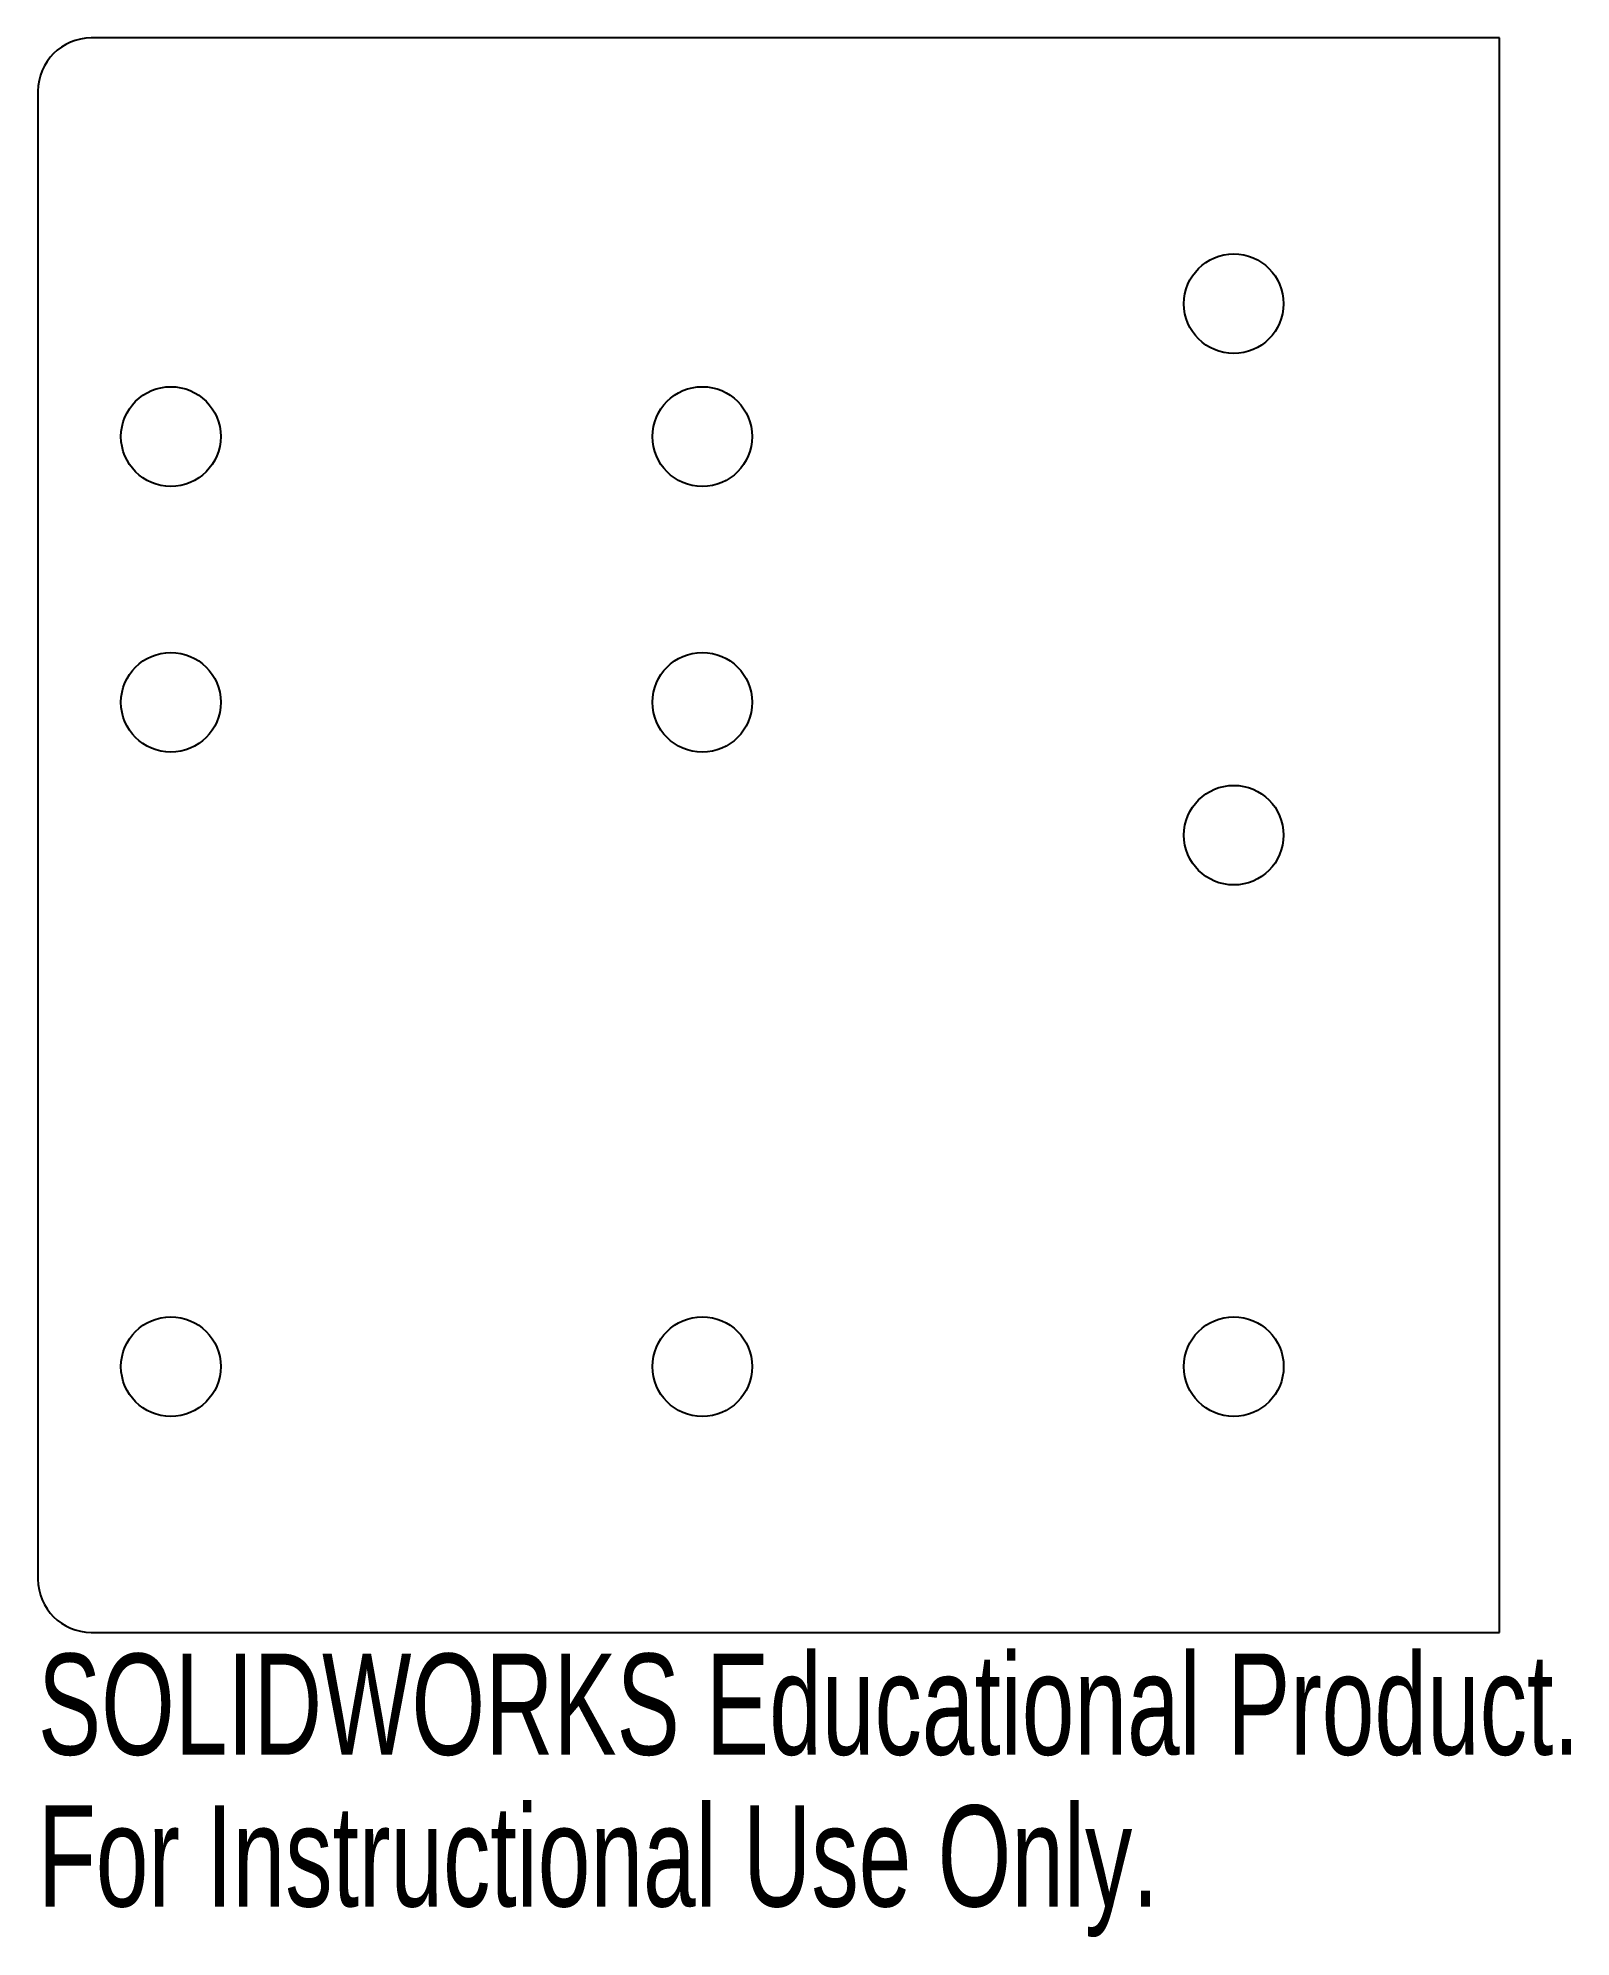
# Model space of a CAD drawing. Header units: inches. Extents: x -1.38 to 1.51, y -2.07 to 1.5.
import ezdxf

# ---------------------------------------------------------------- set-up
doc = ezdxf.new("R2010")
doc.units = ezdxf.units.IN
doc.header["$MEASUREMENT"] = 0
doc.styles.add('SLDTEXTSTYLE0', font='TXT', dxfattribs={"width": 0.7})

msp = doc.modelspace()

# ---------------------------------------------------------------- linework, layer by layer
at = {"color": 7, "linetype": 'Continuous', "lineweight": 25}
for p, q in [((1.375, 1.5), (-1.275, 1.5)), ((1.375, -1.5), (1.375, 1.5)), ((-1.375, 1.4), (-1.375, -1.4)), ((-1.275, -1.5), (1.375, -1.5))]:
    msp.add_line(p, q, dxfattribs=at)
for centre, radius in [((0.875, 1), 0.0937), ((-1.125, 0.75), 0.0938), ((-0.125, 0.75), 0.0938), ((-1.125, 0.25), 0.0938), ((-0.125, 0.25), 0.0938), ((0.875, 0), 0.0937), ((-1.125, -1), 0.0938), ((-0.125, -1), 0.0938), ((0.875, -1), 0.0938)]:
    msp.add_circle(centre, radius, dxfattribs=at)
for centre, start, end in [((-1.275, 1.4), 90, 180), ((-1.275, -1.4), 180, 270)]:
    msp.add_arc(centre, 0.1, start, end, dxfattribs=at)

# ---------------------------------------------------------------- texts
at = {"color": 7, "linetype": 'Continuous', "char_height": 0.1903, "attachment_point": 1, "style": 'SLDTEXTSTYLE0'}
for s, insert in [('SOLIDWORKS Educational Product.', (-1.375, -1.5401)), ('For Instructional Use Only.', (-1.375, -1.8256))]:
    msp.add_mtext(s, dxfattribs=dict(at, insert=insert))

doc.saveas('drawing.dxf')
